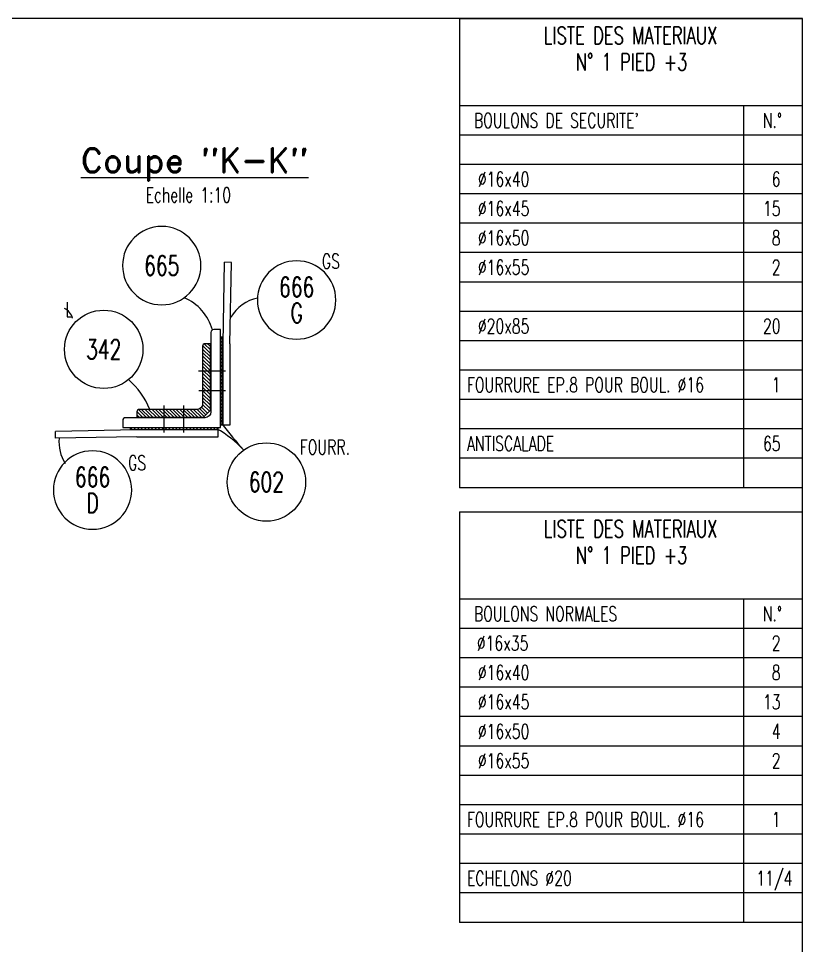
# Model space of a CAD drawing. Extents: x 650600 to 666820, y -4460 to 7020.
# Drawn here: x 663619 to 666820, y 3235 to 7020 of the extents above; entities that cross this region are included whole.
import ezdxf
from ezdxf.enums import TextEntityAlignment as Align

# ---------------------------------------------------------------- set-up
doc = ezdxf.new("R2010")
doc.units = 0
doc.header["$LTSCALE"] = 200
doc.header["$MEASUREMENT"] = 0
doc.layers.get('0').update_dxf_attribs({"linetype": 'CONTINUOUS'})
for name, color, linetype in [('035B', 7, 'CONTINUOUS'), ('BOLLINI_1', 7, 'CONTINUOUS'), ('BOLLINI_5', 7, 'CONTINUOUS'), ('LINEE_PIASTRE', 2, 'CONTINUOUS'), ('LM', 7, 'CONTINUOUS'), ('LS', 7, 'CONTINUOUS'), ('TESTI_A_P', 7, 'CONTINUOUS')]:
    doc.layers.add(name, color=color, linetype=linetype)
doc.styles.add('MONO', font='romans.shx', dxfattribs={"width": 0.7})
doc.styles.add('RD', font='ROMAND8.SHX', dxfattribs={"width": 0.7})
doc.styles.add('RQL', font='ROMANS8.SHX', dxfattribs={"width": 0.7})
doc.styles.add('RS', font='ROMANS8.shx', dxfattribs={"width": 0.7})
pattern_1 = [(45, (-536930.841, 2738.726), (-7.07106781, 7.07106781), [])]

# ---------------------------------------------------------------- blocks, each defined once
blk = doc.blocks.new('xxx')
blk.add_circle((0, 0), 8)
at = {"color": 3, "style": 'RQL', "width": 0.7}
blk.add_attdef('POS', text='', height=4, dxfattribs=at).set_placement((0, 0), align=Align.MIDDLE)
at = {"color": 3, "style": 'RQL', "width": 0.7, "flags": 1}
blk.add_attdef('POS1', (-0.39, -5.42), '', height=2, dxfattribs=at)
at = {"style": 'RQL', "width": 0.7, "flags": 1}
blk.add_attdef('TIPO', (-0.39, -8.66), '', height=2, dxfattribs=at)
blk = doc.blocks.new('YYY')
blk.add_circle((0, 0), 8)
at = {"color": 3, "style": 'RQL', "width": 0.7}
for tag, p in [('POS3', (0, 0.65)), ('POS2', (0, -4.63))]:
    blk.add_attdef(tag, text='', height=4, dxfattribs=at).set_placement(p, align=Align.CENTER)
at = {"style": 'RQL', "width": 0.7, "flags": 1}
blk.add_attdef('TIPO', text='', height=3, dxfattribs=at).set_placement((0, 0), align=Align.MIDDLE_CENTER)

msp = doc.modelspace()

# ---------------------------------------------------------------- hatches: boundary and pattern name
at = {"layer": 'LS'}
h = msp.add_hatch(dxfattribs=at)
h.set_pattern_fill('_U', color=6, scale=10, angle=45, style=0, pattern_type=0)
h.set_pattern_definition(pattern_1)
h.paths.add_polyline_path([(664446.091, 5579.865), (664446.091, 5719.865), (664452.091, 5719.865), (664452.091, 5579.865)])
h.paths.add_polyline_path([(664446.091, 5499.865), (664446.091, 5579.865), (664452.091, 5579.865), (664452.091, 5499.865)])
h.paths.add_polyline_path([(664446.091, 5359.865), (664446.091, 5499.865), (664452.091, 5499.865), (664452.091, 5359.865)])
h = msp.add_hatch(dxfattribs=at)
h.set_pattern_fill('_U', color=6, scale=10, angle=135, style=0, pattern_type=0)
h.set_pattern_definition([(135, (667995.523, -1196373.89), (-7.07106781, -7.07106781), [])])
edge = h.paths.add_edge_path()
edge.add_line((664373.873, 5391.865), (664402.091, 5420.084))
edge.add_line((664402.091, 5420.084), (664402.091, 5691.865))
edge.add_line((664402.091, 5691.865), (664380.591, 5691.865))
edge.add_arc((664380.591, 5681.365), 10.5, 90, 180)
edge.add_line((664370.091, 5681.365), (664370.091, 5444.865))
edge.add_arc((664349.091, 5444.865), 21, 270, 360, ccw=False)
edge.add_line((664349.091, 5423.865), (664112.591, 5423.865))
edge.add_arc((664112.591, 5413.365), 10.5, 90, 180)
edge.add_line((664102.091, 5413.365), (664102.091, 5391.865))
edge.add_line((664102.091, 5391.865), (664373.873, 5391.865))
h = msp.add_hatch(dxfattribs=at)
h.set_pattern_fill('_U', color=6, scale=10, angle=45, style=0, pattern_type=0)
h.set_pattern_definition(pattern_1)
h.paths.add_polyline_path([(664214.091, 5347.865), (664074.091, 5347.865), (664074.091, 5341.865), (664214.091, 5341.865)])
h.paths.add_polyline_path([(664294.091, 5347.865), (664214.091, 5347.865), (664214.091, 5341.865), (664294.091, 5341.865)])
h.paths.add_polyline_path([(664434.091, 5347.865), (664294.091, 5347.865), (664294.091, 5341.865), (664434.091, 5341.865)])

# ---------------------------------------------------------------- linework, layer by layer
at = {"layer": 'LINEE_PIASTRE'}
msp.add_line((664402.091, 5420.084), (664373.873, 5391.865), dxfattribs=at)
at = {"layer": 'LINEE_PIASTRE', "color": 2}
msp.add_lwpolyline([(664444.091, 5349.865), (664444.091, 5749.865), (664416.091, 5749.865, 0.41421356), (664404.091, 5737.865), (664404.091, 5413.865, -0.41421356), (664380.091, 5389.865), (664056.091, 5389.865, 0.41421356), (664044.091, 5377.865), (664044.091, 5349.865)], format="xyb", close=True, dxfattribs=at)
at = {"layer": 'LINEE_PIASTRE'}
msp.add_lwpolyline([(664452.091, 5719.865), (664452.091, 5359.865), (664446.091, 5359.865), (664446.091, 5719.865)], close=True, dxfattribs=at)
at = {"layer": 'LINEE_PIASTRE', "color": 2}
msp.add_lwpolyline([(664402.091, 5420.084), (664402.091, 5691.865), (664380.591, 5691.865, 0.41421356), (664370.091, 5681.365), (664370.091, 5444.865, -0.41421356), (664349.091, 5423.865), (664112.591, 5423.865, 0.41421356), (664102.091, 5413.365), (664102.091, 5391.865), (664373.873, 5391.865)], format="xyb", dxfattribs=at)
msp.add_lwpolyline([(664074.091, 5341.865), (664434.091, 5341.865), (664434.091, 5347.865), (664074.091, 5347.865)], close=True, dxfattribs=at)
at = {"layer": 'LS', "color": 3}
for p, q in [((665420.201, 7019.728), (665420.201, 5103.93)), ((665420.201, 7019.728), (666820.201, 7019.728)), ((666820.201, 6663.728), (665420.201, 6663.728)), ((666579.93, 6663.728), (666579.93, 5103.93)), ((666579.93, 6663.728), (666579.93, 5103.93)), ((666820.201, 6543.745), (665420.201, 6543.745)), ((666820.201, 5103.93), (665420.201, 5103.93)), ((665420.201, 5004.948), (665420.201, 3328.965)), ((665420.201, 5004.948), (666820.201, 5004.948)), ((666820.201, 3808.982), (666820.201, 5004.948)), ((666820.201, 4648.948), (665420.201, 4648.948)), ((666579.93, 4648.948), (666579.93, 3328.965)), ((666579.93, 4648.948), (666579.93, 3328.948)), ((666820.201, 4528.965), (665420.201, 4528.965)), ((666820.201, 3328.948), (665420.201, 3328.948))]:
    msp.add_line(p, q, dxfattribs=at)
at = {"layer": 'LS', "color": 6}
for p, q in [((666820.201, 6423.762), (665420.201, 6423.762)), ((666820.201, 6303.762), (665420.201, 6303.762)), ((666820.201, 6183.779), (665420.201, 6183.779)), ((666820.201, 6183.762), (665420.201, 6183.762)), ((666820.201, 6063.796), (665420.201, 6063.796)), ((666820.201, 5943.829), (665420.201, 5943.829)), ((666820.201, 5823.829), (665420.201, 5823.829)), ((666820.201, 5703.846), (665420.201, 5703.846)), ((664464.369, 5579.865), (664353.903, 5579.865)), ((666820.201, 5583.863), (665420.201, 5583.863)), ((664464.369, 5499.865), (664355.02, 5499.865)), ((666820.201, 5463.88), (665420.201, 5463.88)), ((664214.091, 5329.588), (664214.091, 5440.054)), ((664294.091, 5329.588), (664294.091, 5438.936)), ((666820.201, 5343.896), (665420.201, 5343.896)), ((666820.201, 5223.896), (665420.201, 5223.896)), ((666820.201, 4408.982), (665420.201, 4408.982)), ((666820.201, 4408.982), (665420.201, 4408.982)), ((666820.201, 4288.982), (665420.201, 4288.982)), ((666820.201, 4288.982), (665420.201, 4288.982)), ((666820.201, 4168.998), (665420.201, 4168.998)), ((666820.201, 4168.998), (665420.201, 4168.998)), ((666820.201, 4168.982), (665420.201, 4168.982)), ((666820.201, 4049.015), (665420.201, 4049.015)), ((666820.201, 4049.015), (665420.201, 4049.015)), ((666820.201, 3929.032), (665420.201, 3929.032)), ((666820.201, 3929.032), (665420.201, 3929.032)), ((666820.201, 3809.032), (665420.201, 3809.032)), ((666820.201, 3809.032), (665420.201, 3809.032)), ((666820.201, 3689.066), (665420.201, 3689.066)), ((666820.201, 3689.066), (665420.201, 3689.066)), ((666820.201, 3569.082), (665420.201, 3569.082)), ((666820.201, 3569.082), (665420.201, 3569.082)), ((666820.201, 3449.082), (665420.201, 3449.082)), ((666820.201, 3449.082), (665420.201, 3449.082))]:
    msp.add_line(p, q, dxfattribs=at)
at = {"layer": 'LS', "color": 2}
for p, q in [((664454.091, 5692.117), (664460.071, 6024.316)), ((664488.066, 6023.812), (664460.071, 6024.316)), ((664482.091, 5691.865), (664488.066, 6023.812)), ((664454.091, 5359.865), (664454.091, 5692.117)), ((664482.091, 5691.865), (664482.091, 5359.865)), ((664101.839, 5339.865), (663769.641, 5333.886)), ((664434.091, 5339.865), (664101.839, 5339.865)), ((664434.091, 5311.865), (664434.091, 5339.865)), ((664482.091, 5359.865), (664454.091, 5359.865)), ((663770.145, 5305.89), (663769.641, 5333.886)), ((664102.091, 5311.865), (663770.145, 5305.89)), ((664102.091, 5311.865), (664434.091, 5311.865))]:
    msp.add_line(p, q, dxfattribs=at)
at = {"layer": 'LS', "color": 8}
msp.add_lwpolyline([(650600.201, 7019.728), (650600.201, -4460.272), (663320.201, -4460.272), (663320.201, -2860.272), (666820.201, -2860.272), (666820.201, 7019.728), (650600.201, 7019.728)], close=True, dxfattribs=at)
at = {"layer": 'LS', "color": 6}
for centre, radius, start, end in [((664214.681, 5692.234), 204.024, 16.042494, 66.879204), ((664624.361, 5721.429), 159.173, 100.531717, 150.50065), ((663781.982, 5781.92), 59.307, 13.708587, 65.726757), ((663858.01, 5303.352), 320.352, 22.097918, 49.111422), ((664211.74, 4957.31), 443.595, 42.731193, 60.812439), ((666661.151, 7122.833), 2825.947, 218.48888, 221.28348), ((663952.634, 5291.229), 168.677, 174.924656, 211.732639)]:
    msp.add_arc(centre, radius, start, end, dxfattribs=at)

# ---------------------------------------------------------------- block references
at = {"layer": 'BOLLINI_1'}
ref = msp.add_blockref('xxx', (664203.591, 6010.767), dxfattribs=dict(at, xscale=-19.99799999950235, yscale=19.99799999950235, zscale=19.99799999950235))
ref.add_attrib('POS', '665', dxfattribs={"layer": '0', "color": 3, "height": 79.992, "style": 'RQL', "width": 0.7}).set_placement((664203.591, 6010.767), align=Align.MIDDLE)
for p, xscale, yscale, zscale, values in [((663966.589, 5668.967), 19.9999999995, 19.9999999995, 19.9999999995, {'POS': '342'}), ((664631.013, 5127.083), 19.99799999950235, 19.99799999950235, 19.99799999950235, {'POS': '602'})]:
    msp.add_blockref('xxx', p, dxfattribs=dict(at, xscale=xscale, yscale=yscale, zscale=zscale)).add_auto_attribs(values)
at = {"layer": 'BOLLINI_5'}
ref = msp.add_blockref('YYY', (664754.514, 5870.347), dxfattribs=dict(at, xscale=-19.99970832477619, yscale=19.99970832471798, zscale=19.99970832474173))
ref.add_attrib('POS3', '666', dxfattribs={"layer": '0', "color": 3, "height": 79.9988, "style": 'RQL', "width": 0.7}).set_placement((664754.514, 5883.287), align=Align.CENTER)
ref.add_attrib('POS2', 'G', dxfattribs={"layer": '0', "color": 3, "height": 79.999, "style": 'RQL', "width": 0.7}).set_placement((664754.514, 5777.74), align=Align.CENTER)
ref = msp.add_blockref('YYY', (663921.016, 5094.348), dxfattribs=dict(at, xscale=-19.99970832477619, yscale=19.99970832471798, zscale=19.99970832474173))
ref.add_attrib('POS3', '666', dxfattribs={"layer": '0', "color": 3, "height": 79.9988, "style": 'RQL', "width": 0.7}).set_placement((663921.016, 5107.287), align=Align.CENTER)
ref.add_attrib('POS2', 'D', dxfattribs={"layer": '0', "color": 3, "height": 79.999, "style": 'RQL', "width": 0.7}).set_placement((663921.016, 5001.741), align=Align.CENTER)

# ---------------------------------------------------------------- texts
at = {"layer": '035B', "style": 'MONO', "width": 0.7}
msp.add_text('L', height=60, dxfattribs=at).set_placement((663809.739, 5801.628))
at = {"layer": 'LM', "style": 'RD', "width": 0.7}
for s, p in [('LISTE DES MATERIAUX', (666118.51, 6950.644)), ('N%%D 1 PIED +3', (666122.425, 6842.641)), ('LISTE DES MATERIAUX', (666118.51, 4935.863)), ('N%%D 1 PIED +3', (666122.425, 4827.861))]:
    msp.add_text(s, height=69.993, dxfattribs=at).set_placement(p, align=Align.MIDDLE)
at = {"layer": 'LM', "char_height": 59.9916, "style": 'RD'}
for s, insert, attachment_point in [("BOULONS DE SECURITE'", (665478.612, 6603.737), 4), ('N.°', (666737.213, 6603.737), 6), ('BOULONS NORMALES', (665478.612, 4588.956), 4), ('N.°', (666737.213, 4588.956), 6)]:
    msp.add_mtext(s, dxfattribs=dict(at, insert=insert, attachment_point=attachment_point))
at = {"layer": 'LS', "color": 3, "style": 'RD'}
msp.add_text('%%UCoupe "K-K"', height=100, dxfattribs=at).set_placement((664338.289, 6424.133, -3346.012), align=Align.MIDDLE)
at = {"layer": 'LS', "color": 7, "style": 'RS', "width": 0.7}
for s, height, p in [('∅16x40', 59.9916, (665494.584, 6333.791)), ('Echelle 1:10', 60, (664137.596, 6269.136)), ('∅16x45', 59.9916, (665494.584, 6213.791)), ('∅16x50', 59.9916, (665494.584, 6093.808)), ('∅16x55', 59.9916, (665494.584, 5973.842)), ('∅20x85', 59.9916, (665494.584, 5733.875)), ('FOURRURE EP.8 POUR BOUL. %%C16', 59.9916, (665449.932, 5493.859)), ('ANTISCALADE', 59.9916, (665449.932, 5253.875)), ('∅16x35', 59.9916, (665490.374, 4438.937)), ('∅16x40', 59.9916, (665494.584, 4319.011)), ('∅16x45', 59.9916, (665494.584, 4199.011)), ('∅16x50', 59.9916, (665494.584, 4079.028)), ('∅16x55', 59.9916, (665494.584, 3959.045)), ('FOURRURE EP.8 POUR BOUL. %%C16', 59.9916, (665449.932, 3719.028)), ('ECHELONS %%C20', 59.9916, (665449.932, 3479.061))]:
    msp.add_text(s, height=height, dxfattribs=at).set_placement(p)
for s, height, p in [('6', 59.992, (666730.924, 6333.791)), ('15', 59.9916, (666730.924, 6213.791)), ('8', 59.992, (666730.924, 6093.808)), ('2', 59.992, (666730.924, 5973.842)), ('20', 59.9916, (666730.924, 5733.875)), ('1', 59.992, (666730.924, 5493.892)), ('65', 59.9916, (666730.924, 5253.909)), ('2', 59.992, (666730.924, 4438.994)), ('8', 59.992, (666730.924, 4319.011)), ('13', 59.9916, (666730.924, 4199.011)), ('4', 59.992, (666730.924, 4079.028)), ('2', 59.992, (666730.924, 3959.045)), ('1', 59.992, (666730.924, 3719.061)), ('11/4', 59.9916, (666779.203, 3479.095))]:
    msp.add_text(s, height=height, dxfattribs=at).set_placement(p, align=Align.RIGHT)
at = {"layer": 'TESTI_A_P', "style": 'RS', "width": 0.7}
for s, p in [('GS', (664857.613, 5998.616)), ('FOURR.', (664767.25, 5239.364)), ('GS', (664066.081, 5175.959))]:
    msp.add_text(s, height=60, dxfattribs=at).set_placement(p)

doc.saveas('drawing.dxf')
